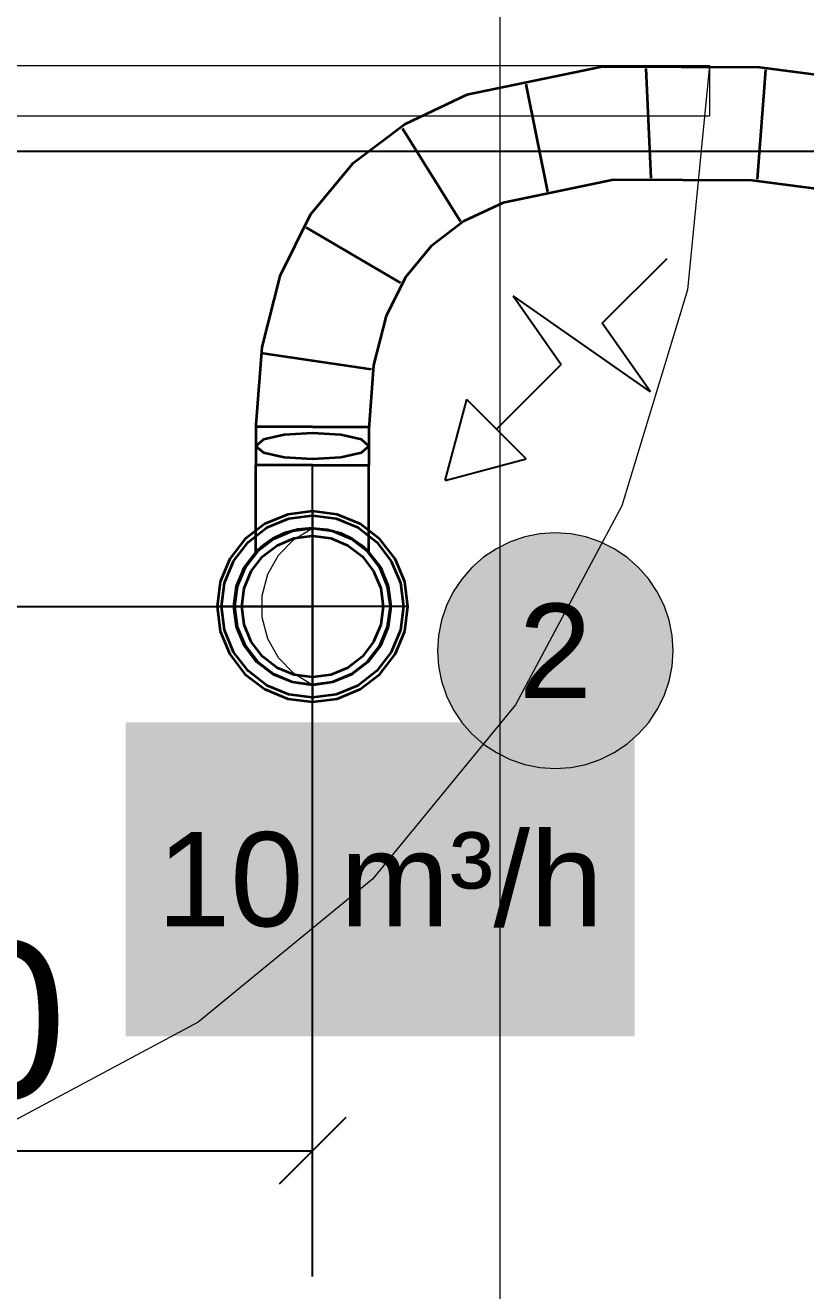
# Model space of a CAD drawing. Extents: x 0 to 1189, y 0 to 841.
# Drawn here: x 176.67 to 189.09, y 572.59 to 592.74 of the extents above; entities that cross this region are included whole.
import ezdxf
from ezdxf.lldxf.tags import DXFTag

# ---------------------------------------------------------------- set-up
doc = ezdxf.new("R2010")
doc.units = 0
doc.linetypes.add('_Hiddenline_', pattern=[3, 2, -1])
doc.layers.get('0').update_dxf_attribs({"lineweight": 35})
doc.layers.add('273.0 Innentüren', color=7, linetype='Continuous', lineweight=25)
doc.layers.add('Bemassung', color=7, linetype='Continuous', lineweight=25)
for name, color, linetype, lineweight, true_color in [('L_Abluft', 7, 'Continuous', 35, 0xffcc00), ('L_Abluft_eingelegt', 7, 'fein_strichliert', 35, 0xffcc00), ('L_Auslass', 7, 'Continuous', 35, 0xababab), ('L_Mass', 5, 'Continuous', 25, 0x0000ff)]:
    doc.layers.add(name, color=color, linetype=linetype, lineweight=lineweight, true_color=true_color)
doc.styles.get("Standard").update_dxf_attribs({"font": 'arial.ttf'})
tags = doc.linetypes.add('fein_strichliert', pattern=[4, 1, -2, 1]).pattern_tags.tags
tags[8:9] = [DXFTag(74, 4), DXFTag(75, 0), DXFTag(340, '0'), DXFTag(46, 0.0), DXFTag(50, 0.0), DXFTag(44, 0.0), DXFTag(45, 0.0)]
tags[6:7] = [DXFTag(74, 4), DXFTag(75, 0), DXFTag(340, '0'), DXFTag(46, 0.0), DXFTag(50, 0.0), DXFTag(44, 0.0), DXFTag(45, 0.0)]
tags[4:5] = [DXFTag(74, 4), DXFTag(75, 0), DXFTag(340, '0'), DXFTag(46, 0.0), DXFTag(50, 0.0), DXFTag(44, 0.0), DXFTag(45, 0.0)]
tags = doc.linetypes.add('STRICHPUNKT2', pattern=[12.7, 6.35, -3.175, 0, -3.175]).pattern_tags.tags
tags[10:11] = [DXFTag(74, 4), DXFTag(75, 0), DXFTag(340, '0'), DXFTag(46, 0.0), DXFTag(50, 0.0), DXFTag(44, 0.0), DXFTag(45, 0.0)]
tags[8:9] = [DXFTag(74, 4), DXFTag(75, 0), DXFTag(340, '0'), DXFTag(46, 0.0), DXFTag(50, 0.0), DXFTag(44, 0.0), DXFTag(45, 0.0)]
tags[6:7] = [DXFTag(74, 4), DXFTag(75, 0), DXFTag(340, '0'), DXFTag(46, 0.0), DXFTag(50, 0.0), DXFTag(44, 0.0), DXFTag(45, 0.0)]
tags[4:5] = [DXFTag(74, 4), DXFTag(75, 0), DXFTag(340, '0'), DXFTag(46, 0.0), DXFTag(50, 0.0), DXFTag(44, 0.0), DXFTag(45, 0.0)]

# ---------------------------------------------------------------- blocks, each defined once
blk = doc.blocks.new('Referenz-A0SO6TOG06', base_point=(4.401, 96.704))
at = {"layer": '273.0 Innentüren', "color": 0, "lineweight": 13}
for p, q in [((169.341, 592.101), (187.561, 592.101)), ((187.561, 592.101), (187.209, 588.527)), ((187.561, 592.101), (187.561, 591.301)), ((169.241, 591.301), (187.561, 591.301)), ((187.209, 588.527), (186.166, 585.09)), ((186.166, 585.09), (184.473, 581.923)), ((184.473, 581.923), (182.195, 579.147)), ((182.195, 579.147), (179.418, 576.869)), ((179.418, 576.869), (176.251, 575.176))]:
    blk.add_line(p, q, dxfattribs=at)
at = {"layer": 'Bemassung', "color": 0, "lineweight": 13}
blk.add_line((184.23, 534.141), (184.23, 598.741), dxfattribs=at)
blk = doc.blocks.new('Zuluft-Tellerventil Zehnder via STH 1-125-A0SO6TPY06', base_point=(179.72, 581.966))
at = {"color": 0, "lineweight": -2}
for p, q in [((181.24, 585.006), (180.846, 584.954)), ((181.633, 584.954), (181.24, 585.006)), ((180.48, 584.803), (180.165, 584.561)), ((180.846, 584.954), (180.48, 584.803)), ((182, 584.803), (181.633, 584.954)), ((182.314, 584.561), (182, 584.803)), ((180.165, 584.561), (179.923, 584.246)), ((180.356, 584.37), (180.615, 584.569)), ((180.62, 584.56), (180.363, 584.363)), ((180.615, 584.569), (180.916, 584.694)), ((180.919, 584.684), (180.62, 584.56)), ((180.677, 584.46), (180.948, 584.573)), ((180.916, 584.694), (181.24, 584.736)), ((181.24, 584.726), (180.919, 584.684)), ((180.948, 584.573), (181.24, 584.611)), ((181.24, 584.736), (181.563, 584.694)), ((181.561, 584.684), (181.24, 584.726)), ((181.24, 584.611), (181.531, 584.573)), ((181.531, 584.573), (181.802, 584.46)), ((181.86, 584.56), (181.561, 584.684)), ((181.563, 584.694), (181.865, 584.569)), ((182.116, 584.363), (181.86, 584.56)), ((181.865, 584.569), (182.124, 584.37)), ((182.556, 584.246), (182.314, 584.561)), ((180.157, 584.111), (180.356, 584.37)), ((180.363, 584.363), (180.166, 584.106)), ((180.444, 584.282), (180.677, 584.46)), ((181.802, 584.46), (182.035, 584.282)), ((182.314, 584.106), (182.116, 584.363)), ((182.124, 584.37), (182.322, 584.111)), ((179.923, 584.246), (179.771, 583.88)), ((180.265, 584.049), (180.444, 584.282)), ((182.035, 584.282), (182.214, 584.049)), ((182.708, 583.88), (182.556, 584.246)), ((180.032, 583.81), (180.157, 584.111)), ((180.166, 584.106), (180.042, 583.807)), ((180.153, 583.777), (180.265, 584.049)), ((182.214, 584.049), (182.326, 583.777)), ((182.437, 583.807), (182.314, 584.106)), ((182.322, 584.111), (182.447, 583.81)), ((179.771, 583.88), (179.72, 583.486)), ((179.99, 583.486), (180.032, 583.81)), ((180.042, 583.807), (180, 583.486)), ((180.115, 583.486), (180.153, 583.777)), ((182.326, 583.777), (182.365, 583.486)), ((182.48, 583.486), (182.437, 583.807)), ((182.447, 583.81), (182.49, 583.486)), ((182.76, 583.486), (182.708, 583.88)), ((179.72, 583.486), (179.771, 583.093)), ((180.032, 583.163), (179.99, 583.486)), ((180, 583.486), (180.042, 583.165)), ((180.153, 583.195), (180.115, 583.486)), ((182.365, 583.486), (182.326, 583.195)), ((182.437, 583.165), (182.48, 583.486)), ((182.49, 583.486), (182.447, 583.163)), ((182.708, 583.093), (182.76, 583.486)), ((180.157, 582.861), (180.032, 583.163)), ((180.042, 583.165), (180.166, 582.866)), ((180.265, 582.924), (180.153, 583.195)), ((182.326, 583.195), (182.214, 582.924)), ((182.314, 582.866), (182.437, 583.165)), ((182.447, 583.163), (182.322, 582.861)), ((179.771, 583.093), (179.923, 582.726)), ((182.556, 582.726), (182.708, 583.093)), ((180.356, 582.602), (180.157, 582.861)), ((180.166, 582.866), (180.363, 582.609)), ((180.444, 582.691), (180.265, 582.924)), ((182.214, 582.924), (182.035, 582.691)), ((182.116, 582.609), (182.314, 582.866)), ((182.322, 582.861), (182.124, 582.602)), ((179.923, 582.726), (180.165, 582.411)), ((180.615, 582.404), (180.356, 582.602)), ((180.363, 582.609), (180.62, 582.412)), ((180.677, 582.512), (180.444, 582.691)), ((182.035, 582.691), (181.802, 582.512)), ((181.86, 582.412), (182.116, 582.609)), ((182.124, 582.602), (181.865, 582.404)), ((182.314, 582.411), (182.556, 582.726)), ((180.165, 582.411), (180.48, 582.17)), ((180.916, 582.279), (180.615, 582.404)), ((180.62, 582.412), (180.919, 582.288)), ((180.948, 582.4), (180.677, 582.512)), ((181.24, 582.361), (180.948, 582.4)), ((181.531, 582.4), (181.24, 582.361)), ((181.802, 582.512), (181.531, 582.4)), ((181.561, 582.288), (181.86, 582.412)), ((181.865, 582.404), (181.563, 582.279)), ((182, 582.17), (182.314, 582.411)), ((180.48, 582.17), (180.846, 582.018)), ((181.24, 582.236), (180.916, 582.279)), ((180.919, 582.288), (181.24, 582.246)), ((181.24, 582.246), (181.561, 582.288)), ((181.563, 582.279), (181.24, 582.236)), ((181.633, 582.018), (182, 582.17)), ((180.846, 582.018), (181.24, 581.966)), ((181.24, 581.966), (181.633, 582.018))]:
    blk.add_line(p, q, dxfattribs=at)
at = {"color": 0, "linetype": 'STRICHPUNKT2', "lineweight": 25, "ltscale": 0.25}
for p, q in [((181.24, 585.006), (181.24, 581.966)), ((182.76, 583.486), (179.72, 583.486)), ((181.24, 583.486), (181.24, 583.486))]:
    blk.add_line(p, q, dxfattribs=at)
blk = doc.blocks.new('Bauteilbeschriftung-A0SO6TQ006', base_point=(178.266, 576.644))
at = {"color": 7, "linetype": 'ByBlock', "lineweight": -2, "ltscale": 0.35, "true_color": 0xffffff}
for points in [[(178.266, 576.644), (186.368, 576.644), (178.266, 581.644)], [(186.368, 576.644), (178.266, 581.644), (186.368, 581.644)]]:
    blk.add_solid(points, dxfattribs=at)
at = {"color": 0, "linetype": 'ByBlock', "lineweight": -2, "ltscale": 0.35, "insert": (178.766, 579.894), "char_height": 1.5, "attachment_point": 1}
blk.add_mtext('{\\fArial;10 m³/h}', dxfattribs=at)
blk = doc.blocks.new('Positionsnummer-A0SO6TQ206', base_point=(183.231, 580.907))
at = {"color": 0, "linetype": 'ByBlock', "lineweight": 18, "ltscale": 0.18}
for p, q in [((184.62, 584.594), (184.388, 584.515)), ((184.861, 584.641), (184.62, 584.594)), ((185.106, 584.657), (184.861, 584.641)), ((185.351, 584.641), (185.106, 584.657)), ((185.591, 584.594), (185.351, 584.641)), ((185.823, 584.515), (185.591, 584.594)), ((184.168, 584.406), (183.964, 584.27)), ((184.388, 584.515), (184.168, 584.406)), ((186.043, 584.406), (185.823, 584.515)), ((186.247, 584.27), (186.043, 584.406)), ((183.964, 584.27), (183.78, 584.108)), ((186.432, 584.108), (186.247, 584.27)), ((183.78, 584.108), (183.618, 583.924)), ((186.593, 583.924), (186.432, 584.108)), ((183.618, 583.924), (183.482, 583.72)), ((186.73, 583.72), (186.593, 583.924)), ((183.482, 583.72), (183.374, 583.5)), ((186.838, 583.5), (186.73, 583.72)), ((183.374, 583.5), (183.295, 583.268)), ((186.917, 583.268), (186.838, 583.5)), ((183.295, 583.268), (183.247, 583.027)), ((186.965, 583.027), (186.917, 583.268)), ((183.247, 583.027), (183.231, 582.782)), ((186.981, 582.782), (186.965, 583.027)), ((183.231, 582.782), (183.247, 582.538)), ((186.965, 582.538), (186.981, 582.782)), ((183.247, 582.538), (183.295, 582.297)), ((186.917, 582.297), (186.965, 582.538)), ((183.295, 582.297), (183.374, 582.065)), ((186.838, 582.065), (186.917, 582.297)), ((183.374, 582.065), (183.482, 581.845)), ((186.73, 581.845), (186.838, 582.065)), ((183.482, 581.845), (183.618, 581.641)), ((186.593, 581.641), (186.73, 581.845)), ((183.618, 581.641), (183.78, 581.457)), ((186.432, 581.457), (186.593, 581.641)), ((183.78, 581.457), (183.964, 581.295)), ((186.247, 581.295), (186.432, 581.457)), ((183.964, 581.295), (184.168, 581.159)), ((184.168, 581.159), (184.388, 581.05)), ((185.823, 581.05), (186.043, 581.159)), ((186.043, 581.159), (186.247, 581.295)), ((184.388, 581.05), (184.62, 580.971)), ((184.62, 580.971), (184.861, 580.924)), ((185.351, 580.924), (185.591, 580.971)), ((185.591, 580.971), (185.823, 581.05)), ((184.861, 580.924), (185.106, 580.907)), ((185.106, 580.907), (185.351, 580.924))]:
    blk.add_line(p, q, dxfattribs=at)
at = {"color": 7, "linetype": 'ByBlock', "lineweight": -2, "ltscale": 0.35, "true_color": 0xffffff}
for points in [[(185.806, 584.519), (184.399, 584.519), (185.722, 584.553)], [(184.399, 584.519), (185.722, 584.553), (184.497, 584.553)], [(185.722, 584.553), (184.497, 584.553), (185.621, 584.583)], [(184.497, 584.553), (185.621, 584.583), (184.582, 584.583)], [(185.621, 584.583), (184.582, 584.583), (185.536, 584.607)], [(184.582, 584.583), (185.536, 584.607), (184.686, 584.607)], [(185.536, 584.607), (184.686, 584.607), (185.428, 584.627)], [(184.686, 584.607), (185.428, 584.627), (184.77, 584.627)], [(185.428, 584.627), (184.77, 584.627), (185.347, 584.642)], [(184.77, 584.627), (185.347, 584.642), (184.884, 584.642)], [(185.347, 584.642), (184.884, 584.642), (185.218, 584.652)], [(184.884, 584.642), (185.218, 584.652), (184.961, 584.652)], [(185.218, 584.652), (184.961, 584.652), (185.154, 584.657)], [(186.148, 584.338), (184.059, 584.338), (186.071, 584.39)], [(184.059, 584.338), (186.071, 584.39), (184.145, 584.39)], [(186.071, 584.39), (184.145, 584.39), (185.982, 584.438)], [(184.145, 584.39), (185.982, 584.438), (184.225, 584.438)], [(185.982, 584.438), (184.225, 584.438), (185.901, 584.481)], [(184.225, 584.438), (185.901, 584.481), (184.317, 584.481)], [(185.901, 584.481), (184.317, 584.481), (185.806, 584.519)], [(184.317, 584.481), (185.806, 584.519), (184.399, 584.519)], [(186.445, 584.091), (183.763, 584.091), (186.379, 584.159)], [(183.763, 584.091), (186.379, 584.159), (183.836, 584.159)], [(186.379, 584.159), (183.836, 584.159), (186.303, 584.222)], [(183.836, 584.159), (186.303, 584.222), (183.905, 584.222)], [(186.303, 584.222), (183.905, 584.222), (186.231, 584.282)], [(183.905, 584.222), (186.231, 584.282), (183.985, 584.282)], [(186.231, 584.282), (183.985, 584.282), (186.148, 584.338)], [(183.985, 584.282), (186.148, 584.338), (184.059, 584.338)], [(186.573, 583.946), (183.636, 583.946), (186.514, 584.02)], [(183.636, 583.946), (186.514, 584.02), (183.701, 584.02)], [(186.514, 584.02), (183.701, 584.02), (186.445, 584.091)], [(183.701, 584.02), (186.445, 584.091), (183.763, 584.091)], [(186.738, 583.706), (183.477, 583.706), (186.685, 583.789)], [(183.477, 583.706), (186.685, 583.789), (183.524, 583.789)], [(186.685, 583.789), (183.524, 583.789), (186.634, 583.869)], [(183.524, 583.789), (186.634, 583.869), (183.581, 583.869)], [(186.634, 583.869), (183.581, 583.869), (186.573, 583.946)], [(183.581, 583.869), (186.573, 583.946), (183.636, 583.946)], [(186.824, 583.533), (183.39, 583.533), (186.78, 583.621)], [(183.39, 583.533), (186.78, 583.621), (183.429, 583.621)], [(186.78, 583.621), (183.429, 583.621), (186.738, 583.706)], [(183.429, 583.621), (186.738, 583.706), (183.477, 583.706)], [(186.916, 583.26), (183.293, 583.26), (186.892, 583.353)], [(183.293, 583.26), (186.892, 583.353), (183.322, 583.353)], [(186.892, 583.353), (183.322, 583.353), (186.858, 583.444)], [(183.322, 583.353), (186.858, 583.444), (183.351, 583.444)], [(186.858, 583.444), (183.351, 583.444), (186.824, 583.533)], [(183.351, 583.444), (186.824, 583.533), (183.39, 583.533)], [(186.956, 583.071), (183.253, 583.071), (186.941, 583.166)], [(183.253, 583.071), (186.941, 583.166), (183.273, 583.166)], [(186.941, 583.166), (183.273, 583.166), (186.916, 583.26)], [(183.273, 583.166), (186.916, 583.26), (183.293, 583.26)], [(186.976, 582.879), (183.233, 582.879), (186.971, 582.975)], [(183.233, 582.879), (186.971, 582.975), (183.243, 582.975)], [(186.971, 582.975), (183.243, 582.975), (186.956, 583.071)], [(183.243, 582.975), (186.956, 583.071), (183.253, 583.071)], [(186.981, 582.782), (183.233, 582.782), (186.976, 582.879)], [(183.233, 582.782), (186.976, 582.879), (183.233, 582.879)], [(186.976, 582.686), (183.233, 582.686), (186.981, 582.782)], [(183.233, 582.686), (186.981, 582.782), (183.233, 582.782)], [(183.243, 582.59), (186.976, 582.686), (183.233, 582.686)], [(186.971, 582.59), (183.243, 582.59), (186.976, 582.686)], [(183.253, 582.494), (186.971, 582.59), (183.243, 582.59)], [(186.956, 582.494), (183.253, 582.494), (186.971, 582.59)], [(183.273, 582.399), (186.956, 582.494), (183.253, 582.494)], [(186.941, 582.399), (183.273, 582.399), (186.956, 582.494)], [(183.293, 582.305), (186.941, 582.399), (183.273, 582.399)], [(186.916, 582.305), (183.293, 582.305), (186.941, 582.399)], [(183.322, 582.212), (186.916, 582.305), (183.293, 582.305)], [(186.892, 582.212), (183.322, 582.212), (186.916, 582.305)], [(183.351, 582.121), (186.892, 582.212), (183.322, 582.212)], [(186.858, 582.121), (183.351, 582.121), (186.892, 582.212)], [(183.39, 582.032), (186.858, 582.121), (183.351, 582.121)], [(186.824, 582.032), (183.39, 582.032), (186.858, 582.121)], [(183.429, 581.944), (186.824, 582.032), (183.39, 582.032)], [(186.78, 581.944), (183.429, 581.944), (186.824, 582.032)], [(183.477, 581.859), (186.78, 581.944), (183.429, 581.944)], [(186.738, 581.859), (183.477, 581.859), (186.78, 581.944)], [(183.524, 581.776), (186.738, 581.859), (183.477, 581.859)], [(186.685, 581.776), (183.524, 581.776), (186.738, 581.859)], [(183.581, 581.696), (186.685, 581.776), (183.524, 581.776)], [(186.634, 581.696), (183.581, 581.696), (186.685, 581.776)], [(183.636, 581.619), (186.634, 581.696), (183.581, 581.696)], [(186.573, 581.619), (183.636, 581.619), (186.634, 581.696)], [(183.701, 581.545), (186.573, 581.619), (183.636, 581.619)], [(186.514, 581.545), (183.701, 581.545), (186.573, 581.619)], [(183.763, 581.474), (186.514, 581.545), (183.701, 581.545)], [(186.445, 581.474), (183.763, 581.474), (186.514, 581.545)], [(183.836, 581.406), (186.445, 581.474), (183.763, 581.474)], [(186.379, 581.406), (183.836, 581.406), (186.445, 581.474)], [(183.905, 581.343), (186.379, 581.406), (183.836, 581.406)], [(186.303, 581.343), (183.905, 581.343), (186.379, 581.406)], [(183.985, 581.283), (186.303, 581.343), (183.905, 581.343)], [(186.231, 581.283), (183.985, 581.283), (186.303, 581.343)], [(184.059, 581.227), (186.231, 581.283), (183.985, 581.283)], [(186.148, 581.227), (184.059, 581.227), (186.231, 581.283)], [(184.145, 581.175), (186.148, 581.227), (184.059, 581.227)], [(186.071, 581.175), (184.145, 581.175), (186.148, 581.227)], [(184.225, 581.127), (186.071, 581.175), (184.145, 581.175)], [(185.982, 581.127), (184.225, 581.127), (186.071, 581.175)], [(184.317, 581.084), (185.982, 581.127), (184.225, 581.127)], [(185.901, 581.084), (184.317, 581.084), (185.982, 581.127)], [(184.399, 581.046), (185.901, 581.084), (184.317, 581.084)], [(185.806, 581.046), (184.399, 581.046), (185.901, 581.084)], [(184.497, 581.012), (185.806, 581.046), (184.399, 581.046)], [(185.722, 581.012), (184.497, 581.012), (185.806, 581.046)], [(184.582, 580.982), (185.722, 581.012), (184.497, 581.012)], [(185.621, 580.982), (184.582, 580.982), (185.722, 581.012)], [(184.686, 580.958), (185.621, 580.982), (184.582, 580.982)], [(185.536, 580.958), (184.686, 580.958), (185.621, 580.982)], [(184.77, 580.938), (185.536, 580.958), (184.686, 580.958)], [(185.428, 580.938), (184.77, 580.938), (185.536, 580.958)], [(184.884, 580.923), (185.428, 580.938), (184.77, 580.938)], [(185.347, 580.923), (184.884, 580.923), (185.428, 580.938)], [(184.961, 580.913), (185.347, 580.923), (184.884, 580.923)], [(185.218, 580.913), (184.961, 580.913), (185.347, 580.923)], [(185.154, 580.908), (185.218, 580.913), (184.961, 580.913)]]:
    blk.add_solid(points, dxfattribs=at)
at = {"color": 0, "linetype": 'ByBlock', "lineweight": 18, "ltscale": 0.18, "insert": (183.941, 583.532), "char_height": 1.5, "attachment_point": 1}
blk.add_mtext('{\\fArial; 2 }', dxfattribs=at)
blk = doc.blocks.new('Pfeil Einlass-A0SO6TQE06', base_point=(183.353, 585.494))
at = {"color": 0, "linetype": 'ByBlock', "lineweight": 25, "ltscale": 0.25}
for p, q in [((185.855, 587.996), (186.885, 589.026)), ((186.62, 586.903), (184.435, 588.433)), ((184.435, 588.433), (185.2, 587.341)), ((186.62, 586.903), (185.855, 587.996)), ((184.17, 586.31), (185.2, 587.341)), ((183.353, 585.494), (183.698, 586.782)), ((184.641, 585.839), (183.698, 586.782)), ((183.353, 585.494), (184.641, 585.839))]:
    blk.add_line(p, q, dxfattribs=at)
blk = doc.blocks.new('TVA 125 _ Tube 90_ ohne EB_ weiss_ seitlich_ mit Bügel-A0SO6TQS06', base_point=(179.79, 582.036))
at = {"color": 0, "linetype": 'ByBlock', "lineweight": -2, "ltscale": 0.35}
for p, q in [((180.37, 585.736), (180.34, 585.736)), ((180.34, 584.354), (180.34, 585.736)), ((180.46, 585.736), (180.37, 585.736)), ((180.603, 585.736), (180.46, 585.736)), ((180.79, 585.736), (180.603, 585.736)), ((181.007, 585.736), (180.79, 585.736)), ((181.24, 585.736), (181.007, 585.736)), ((181.24, 585.736), (181.473, 585.736)), ((181.473, 585.736), (181.69, 585.736)), ((181.69, 585.736), (181.876, 585.736)), ((181.876, 585.736), (182.019, 585.736)), ((182.019, 585.736), (182.109, 585.736)), ((182.109, 585.736), (182.14, 585.736)), ((182.14, 584.354), (182.14, 585.736)), ((180.515, 584.742), (180.864, 584.887)), ((180.864, 584.887), (181.24, 584.936)), ((181.24, 584.936), (181.615, 584.887)), ((181.615, 584.887), (181.965, 584.742)), ((180.214, 584.512), (180.515, 584.742)), ((180.356, 584.37), (180.615, 584.569)), ((180.603, 584.562), (180.46, 584.463)), ((180.79, 584.652), (180.603, 584.562)), ((180.615, 584.569), (180.916, 584.694)), ((181.007, 584.714), (180.79, 584.652)), ((180.916, 584.694), (181.24, 584.736)), ((181.24, 584.736), (181.007, 584.714)), ((181.24, 584.736), (181.563, 584.694)), ((181.24, 584.736), (181.473, 584.714)), ((181.473, 584.714), (181.69, 584.652)), ((181.563, 584.694), (181.865, 584.569)), ((181.69, 584.652), (181.876, 584.562)), ((181.865, 584.569), (182.124, 584.37)), ((181.876, 584.562), (182.019, 584.463)), ((181.965, 584.742), (182.265, 584.512)), ((179.984, 584.211), (180.214, 584.512)), ((180.157, 584.111), (180.356, 584.37)), ((180.37, 584.384), (180.34, 584.354)), ((180.46, 584.463), (180.37, 584.384)), ((182.019, 584.463), (182.109, 584.384)), ((182.109, 584.384), (182.14, 584.354)), ((182.124, 584.37), (182.322, 584.111)), ((182.265, 584.512), (182.495, 584.211)), ((179.839, 583.861), (179.984, 584.211)), ((182.495, 584.211), (182.64, 583.861)), ((180.032, 583.81), (180.157, 584.111)), ((182.322, 584.111), (182.447, 583.81)), ((179.79, 583.486), (179.839, 583.861)), ((179.99, 583.486), (180.032, 583.81)), ((182.447, 583.81), (182.49, 583.486)), ((182.64, 583.861), (182.69, 583.486)), ((179.839, 583.111), (179.79, 583.486)), ((180.032, 583.163), (179.99, 583.486)), ((182.49, 583.486), (182.447, 583.163)), ((182.69, 583.486), (182.64, 583.111)), ((180.157, 582.861), (180.032, 583.163)), ((182.447, 583.163), (182.322, 582.861)), ((179.984, 582.761), (179.839, 583.111)), ((182.64, 583.111), (182.495, 582.761)), ((180.214, 582.461), (179.984, 582.761)), ((180.356, 582.602), (180.157, 582.861)), ((182.322, 582.861), (182.124, 582.602)), ((182.495, 582.761), (182.265, 582.461)), ((180.615, 582.404), (180.356, 582.602)), ((182.124, 582.602), (181.865, 582.404)), ((180.515, 582.23), (180.214, 582.461)), ((180.916, 582.279), (180.615, 582.404)), ((181.865, 582.404), (181.563, 582.279)), ((182.265, 582.461), (181.965, 582.23)), ((180.864, 582.086), (180.515, 582.23)), ((181.24, 582.236), (180.916, 582.279)), ((181.563, 582.279), (181.24, 582.236)), ((181.965, 582.23), (181.615, 582.086)), ((181.24, 582.036), (180.864, 582.086)), ((181.615, 582.086), (181.24, 582.036))]:
    blk.add_line(p, q, dxfattribs=at)
at = {"color": 0, "linetype": 'STRICHPUNKT2', "lineweight": 25, "ltscale": 0.25}
for q in [(181.24, 585.736), (181.24, 583.486)]:
    blk.add_line((181.24, 583.486), q, dxfattribs=at)
at = {"color": 0, "linetype": '_Hiddenline_', "lineweight": 18}
for p, q in [((180.698, 584.303), (180.941, 584.555)), ((180.941, 584.555), (181.24, 584.736)), ((180.527, 583.999), (180.698, 584.303)), ((180.438, 583.661), (180.527, 583.999)), ((180.438, 583.311), (180.438, 583.661)), ((180.527, 582.973), (180.438, 583.311)), ((180.698, 582.669), (180.527, 582.973)), ((180.941, 582.418), (180.698, 582.669)), ((181.24, 582.236), (180.941, 582.418))]:
    blk.add_line(p, q, dxfattribs=at)
blk = doc.blocks.new('Maß-A0SO6TTA06', base_point=(168.71, 572.82))
at = {"color": 0, "linetype": 'ByBlock', "lineweight": -2, "ltscale": 0.25}
for p, q in [((181.24, 572.82), (181.24, 583.486)), ((169.24, 576.82), (169.24, 573.141)), ((169.771, 575.35), (168.71, 574.29)), ((181.77, 575.35), (180.709, 574.29)), ((169.24, 574.82), (181.24, 574.82))]:
    blk.add_line(p, q, dxfattribs=at)
at = {"color": 0, "linetype": 'ByBlock', "lineweight": -2, "ltscale": 0.25, "insert": (173.445, 578.153), "char_height": 2.5, "attachment_point": 1}
blk.add_mtext('{\\fArial;60}', dxfattribs=at)
blk = doc.blocks.new('Lüftungsrohr ComfoTube 90_ Rolle à 50 m-A0SO6TTY06', base_point=(180.34, 582.96))
at = {"color": 0, "linetype": 'ByBlock', "lineweight": -2, "ltscale": 0.35}
for p, q in [((185.851, 592.081), (183.698, 591.634)), ((188.362, 592.071), (185.851, 592.081)), ((186.634, 590.306), (186.553, 592.051)), ((188.325, 590.289), (188.46, 592.03)), ((191.169, 591.702), (188.362, 592.071)), ((183.698, 591.634), (182.714, 591.167)), ((184.99, 590.092), (184.645, 591.804)), ((182.714, 591.167), (181.88, 590.537)), ((183.596, 589.616), (182.671, 591.097)), ((181.88, 590.537), (181.206, 589.724)), ((186.032, 590.281), (184.275, 589.916)), ((188.24, 590.272), (186.032, 590.281)), ((190.827, 589.932), (188.24, 590.272)), ((184.275, 589.916), (183.652, 589.621)), ((181.206, 589.724), (180.719, 588.745)), ((183.652, 589.621), (183.132, 589.227)), ((182.643, 588.638), (181.139, 589.524)), ((183.132, 589.227), (182.724, 588.736)), ((180.719, 588.745), (180.432, 587.618)), ((182.724, 588.736), (182.416, 588.115)), ((182.416, 588.115), (182.214, 587.327)), ((180.432, 587.618), (180.34, 586.382)), ((182.181, 587.262), (180.453, 587.514)), ((182.214, 587.327), (182.139, 586.315)), ((180.34, 586.382), (180.34, 586.195)), ((180.46, 586.349), (180.34, 586.349)), ((180.34, 586.195), (180.34, 586.043)), ((180.79, 586.349), (180.46, 586.349)), ((180.79, 586.219), (180.46, 586.145)), ((181.24, 586.349), (180.79, 586.349)), ((181.24, 586.247), (180.79, 586.219)), ((181.24, 586.349), (181.69, 586.349)), ((181.69, 586.219), (181.24, 586.247)), ((181.69, 586.349), (182.019, 586.349)), ((182.019, 586.145), (181.69, 586.219)), ((182.019, 586.349), (182.14, 586.349)), ((182.139, 586.315), (182.139, 586.194)), ((182.139, 586.194), (182.139, 586.042)), ((180.46, 586.145), (180.34, 586.042)), ((180.34, 586.043), (180.34, 585.891)), ((180.34, 586.042), (180.46, 585.94)), ((182.14, 586.042), (182.019, 586.145)), ((182.019, 585.94), (182.14, 586.042)), ((182.139, 586.042), (182.139, 585.89)), ((180.34, 585.891), (180.34, 585.736)), ((180.46, 585.94), (180.79, 585.866)), ((180.79, 585.866), (181.24, 585.838)), ((181.24, 585.838), (181.69, 585.866)), ((181.69, 585.866), (182.019, 585.94)), ((182.139, 585.89), (182.139, 585.736)), ((180.46, 585.736), (180.34, 585.736)), ((180.79, 585.736), (180.46, 585.736)), ((181.24, 585.736), (180.79, 585.736)), ((181.24, 585.736), (181.69, 585.736)), ((181.69, 585.736), (182.019, 585.736)), ((182.019, 585.736), (182.14, 585.736))]:
    blk.add_line(p, q, dxfattribs=at)
blk = doc.blocks.new('Zuluft-Tellerventil Zehnder via STH 1-125-A0SO6TU006', base_point=(179.72, 581.966))
at = {"color": 0, "lineweight": -2}
for p, q in [((181.24, 585.006), (180.846, 584.954)), ((181.633, 584.954), (181.24, 585.006)), ((180.48, 584.803), (180.165, 584.561)), ((180.846, 584.954), (180.48, 584.803)), ((182, 584.803), (181.633, 584.954)), ((182.314, 584.561), (182, 584.803)), ((180.165, 584.561), (179.923, 584.246)), ((180.356, 584.37), (180.615, 584.569)), ((180.62, 584.56), (180.363, 584.363)), ((180.615, 584.569), (180.916, 584.694)), ((180.919, 584.684), (180.62, 584.56)), ((180.677, 584.46), (180.948, 584.573)), ((180.916, 584.694), (181.24, 584.736)), ((181.24, 584.726), (180.919, 584.684)), ((180.948, 584.573), (181.24, 584.611)), ((181.24, 584.736), (181.563, 584.694)), ((181.561, 584.684), (181.24, 584.726)), ((181.24, 584.611), (181.531, 584.573)), ((181.531, 584.573), (181.802, 584.46)), ((181.86, 584.56), (181.561, 584.684)), ((181.563, 584.694), (181.865, 584.569)), ((182.116, 584.363), (181.86, 584.56)), ((181.865, 584.569), (182.124, 584.37)), ((182.556, 584.246), (182.314, 584.561)), ((180.157, 584.111), (180.356, 584.37)), ((180.363, 584.363), (180.166, 584.106)), ((180.444, 584.282), (180.677, 584.46)), ((181.802, 584.46), (182.035, 584.282)), ((182.314, 584.106), (182.116, 584.363)), ((182.124, 584.37), (182.322, 584.111)), ((179.923, 584.246), (179.771, 583.88)), ((180.265, 584.049), (180.444, 584.282)), ((182.035, 584.282), (182.214, 584.049)), ((182.708, 583.88), (182.556, 584.246)), ((180.032, 583.81), (180.157, 584.111)), ((180.166, 584.106), (180.042, 583.807)), ((180.153, 583.777), (180.265, 584.049)), ((182.214, 584.049), (182.326, 583.777)), ((182.437, 583.807), (182.314, 584.106)), ((182.322, 584.111), (182.447, 583.81)), ((179.771, 583.88), (179.72, 583.486)), ((179.99, 583.486), (180.032, 583.81)), ((180.042, 583.807), (180, 583.486)), ((180.115, 583.486), (180.153, 583.777)), ((182.326, 583.777), (182.365, 583.486)), ((182.48, 583.486), (182.437, 583.807)), ((182.447, 583.81), (182.49, 583.486)), ((182.76, 583.486), (182.708, 583.88)), ((179.72, 583.486), (179.771, 583.093)), ((180.032, 583.163), (179.99, 583.486)), ((180, 583.486), (180.042, 583.165)), ((180.153, 583.195), (180.115, 583.486)), ((182.365, 583.486), (182.326, 583.195)), ((182.437, 583.165), (182.48, 583.486)), ((182.49, 583.486), (182.447, 583.163)), ((182.708, 583.093), (182.76, 583.486)), ((180.157, 582.861), (180.032, 583.163)), ((180.042, 583.165), (180.166, 582.866)), ((180.265, 582.924), (180.153, 583.195)), ((182.326, 583.195), (182.214, 582.924)), ((182.314, 582.866), (182.437, 583.165)), ((182.447, 583.163), (182.322, 582.861)), ((179.771, 583.093), (179.923, 582.726)), ((182.556, 582.726), (182.708, 583.093)), ((180.356, 582.602), (180.157, 582.861)), ((180.166, 582.866), (180.363, 582.609)), ((180.444, 582.691), (180.265, 582.924)), ((182.214, 582.924), (182.035, 582.691)), ((182.116, 582.609), (182.314, 582.866)), ((182.322, 582.861), (182.124, 582.602)), ((179.923, 582.726), (180.165, 582.411)), ((180.615, 582.404), (180.356, 582.602)), ((180.363, 582.609), (180.62, 582.412)), ((180.677, 582.512), (180.444, 582.691)), ((182.035, 582.691), (181.802, 582.512)), ((181.86, 582.412), (182.116, 582.609)), ((182.124, 582.602), (181.865, 582.404)), ((182.314, 582.411), (182.556, 582.726)), ((180.165, 582.411), (180.48, 582.17)), ((180.916, 582.279), (180.615, 582.404)), ((180.62, 582.412), (180.919, 582.288)), ((180.948, 582.4), (180.677, 582.512)), ((181.24, 582.361), (180.948, 582.4)), ((181.531, 582.4), (181.24, 582.361)), ((181.802, 582.512), (181.531, 582.4)), ((181.561, 582.288), (181.86, 582.412)), ((181.865, 582.404), (181.563, 582.279)), ((182, 582.17), (182.314, 582.411)), ((180.48, 582.17), (180.846, 582.018)), ((181.24, 582.236), (180.916, 582.279)), ((180.919, 582.288), (181.24, 582.246)), ((181.24, 582.246), (181.561, 582.288)), ((181.563, 582.279), (181.24, 582.236)), ((181.633, 582.018), (182, 582.17)), ((180.846, 582.018), (181.24, 581.966)), ((181.24, 581.966), (181.633, 582.018))]:
    blk.add_line(p, q, dxfattribs=at)
at = {"color": 0, "linetype": 'STRICHPUNKT2', "lineweight": 25, "ltscale": 0.25}
for p, q in [((181.24, 585.006), (181.24, 581.966)), ((182.76, 583.486), (179.72, 583.486)), ((181.24, 583.486), (181.24, 583.486))]:
    blk.add_line(p, q, dxfattribs=at)
blk = doc.blocks.new('Bauteilbeschriftung-A0SO6TU206', base_point=(178.266, 576.644))
at = {"color": 7, "linetype": 'ByBlock', "lineweight": -2, "ltscale": 0.35, "true_color": 0xffffff}
for points in [[(178.266, 576.644), (186.368, 576.644), (178.266, 581.644)], [(186.368, 576.644), (178.266, 581.644), (186.368, 581.644)]]:
    blk.add_solid(points, dxfattribs=at)
at = {"color": 0, "linetype": 'ByBlock', "lineweight": -2, "ltscale": 0.35, "insert": (178.766, 579.894), "char_height": 1.5, "attachment_point": 1}
blk.add_mtext('{\\fArial;10 m³/h}', dxfattribs=at)
blk = doc.blocks.new('Positionsnummer-A0SO6TU406', base_point=(183.231, 580.907))
at = {"color": 0, "linetype": 'ByBlock', "lineweight": 18, "ltscale": 0.18}
for p, q in [((184.62, 584.594), (184.388, 584.515)), ((184.861, 584.641), (184.62, 584.594)), ((185.106, 584.657), (184.861, 584.641)), ((185.351, 584.641), (185.106, 584.657)), ((185.591, 584.594), (185.351, 584.641)), ((185.823, 584.515), (185.591, 584.594)), ((184.168, 584.406), (183.964, 584.27)), ((184.388, 584.515), (184.168, 584.406)), ((186.043, 584.406), (185.823, 584.515)), ((186.247, 584.27), (186.043, 584.406)), ((183.964, 584.27), (183.78, 584.108)), ((186.432, 584.108), (186.247, 584.27)), ((183.78, 584.108), (183.618, 583.924)), ((186.593, 583.924), (186.432, 584.108)), ((183.618, 583.924), (183.482, 583.72)), ((186.73, 583.72), (186.593, 583.924)), ((183.482, 583.72), (183.374, 583.5)), ((186.838, 583.5), (186.73, 583.72)), ((183.374, 583.5), (183.295, 583.268)), ((186.917, 583.268), (186.838, 583.5)), ((183.295, 583.268), (183.247, 583.027)), ((186.965, 583.027), (186.917, 583.268)), ((183.247, 583.027), (183.231, 582.782)), ((186.981, 582.782), (186.965, 583.027)), ((183.231, 582.782), (183.247, 582.538)), ((186.965, 582.538), (186.981, 582.782)), ((183.247, 582.538), (183.295, 582.297)), ((186.917, 582.297), (186.965, 582.538)), ((183.295, 582.297), (183.374, 582.065)), ((186.838, 582.065), (186.917, 582.297)), ((183.374, 582.065), (183.482, 581.845)), ((186.73, 581.845), (186.838, 582.065)), ((183.482, 581.845), (183.618, 581.641)), ((186.593, 581.641), (186.73, 581.845)), ((183.618, 581.641), (183.78, 581.457)), ((186.432, 581.457), (186.593, 581.641)), ((183.78, 581.457), (183.964, 581.295)), ((186.247, 581.295), (186.432, 581.457)), ((183.964, 581.295), (184.168, 581.159)), ((184.168, 581.159), (184.388, 581.05)), ((185.823, 581.05), (186.043, 581.159)), ((186.043, 581.159), (186.247, 581.295)), ((184.388, 581.05), (184.62, 580.971)), ((184.62, 580.971), (184.861, 580.924)), ((185.351, 580.924), (185.591, 580.971)), ((185.591, 580.971), (185.823, 581.05)), ((184.861, 580.924), (185.106, 580.907)), ((185.106, 580.907), (185.351, 580.924))]:
    blk.add_line(p, q, dxfattribs=at)
at = {"color": 7, "linetype": 'ByBlock', "lineweight": -2, "ltscale": 0.35, "true_color": 0xffffff}
for points in [[(185.806, 584.519), (184.399, 584.519), (185.722, 584.553)], [(184.399, 584.519), (185.722, 584.553), (184.497, 584.553)], [(185.722, 584.553), (184.497, 584.553), (185.621, 584.583)], [(184.497, 584.553), (185.621, 584.583), (184.582, 584.583)], [(185.621, 584.583), (184.582, 584.583), (185.536, 584.607)], [(184.582, 584.583), (185.536, 584.607), (184.686, 584.607)], [(185.536, 584.607), (184.686, 584.607), (185.428, 584.627)], [(184.686, 584.607), (185.428, 584.627), (184.77, 584.627)], [(185.428, 584.627), (184.77, 584.627), (185.347, 584.642)], [(184.77, 584.627), (185.347, 584.642), (184.884, 584.642)], [(185.347, 584.642), (184.884, 584.642), (185.218, 584.652)], [(184.884, 584.642), (185.218, 584.652), (184.961, 584.652)], [(185.218, 584.652), (184.961, 584.652), (185.154, 584.657)], [(186.148, 584.338), (184.059, 584.338), (186.071, 584.39)], [(184.059, 584.338), (186.071, 584.39), (184.145, 584.39)], [(186.071, 584.39), (184.145, 584.39), (185.982, 584.438)], [(184.145, 584.39), (185.982, 584.438), (184.225, 584.438)], [(185.982, 584.438), (184.225, 584.438), (185.901, 584.481)], [(184.225, 584.438), (185.901, 584.481), (184.317, 584.481)], [(185.901, 584.481), (184.317, 584.481), (185.806, 584.519)], [(184.317, 584.481), (185.806, 584.519), (184.399, 584.519)], [(186.445, 584.091), (183.763, 584.091), (186.379, 584.159)], [(183.763, 584.091), (186.379, 584.159), (183.836, 584.159)], [(186.379, 584.159), (183.836, 584.159), (186.303, 584.222)], [(183.836, 584.159), (186.303, 584.222), (183.905, 584.222)], [(186.303, 584.222), (183.905, 584.222), (186.231, 584.282)], [(183.905, 584.222), (186.231, 584.282), (183.985, 584.282)], [(186.231, 584.282), (183.985, 584.282), (186.148, 584.338)], [(183.985, 584.282), (186.148, 584.338), (184.059, 584.338)], [(186.573, 583.946), (183.636, 583.946), (186.514, 584.02)], [(183.636, 583.946), (186.514, 584.02), (183.701, 584.02)], [(186.514, 584.02), (183.701, 584.02), (186.445, 584.091)], [(183.701, 584.02), (186.445, 584.091), (183.763, 584.091)], [(186.738, 583.706), (183.477, 583.706), (186.685, 583.789)], [(183.477, 583.706), (186.685, 583.789), (183.524, 583.789)], [(186.685, 583.789), (183.524, 583.789), (186.634, 583.869)], [(183.524, 583.789), (186.634, 583.869), (183.581, 583.869)], [(186.634, 583.869), (183.581, 583.869), (186.573, 583.946)], [(183.581, 583.869), (186.573, 583.946), (183.636, 583.946)], [(186.824, 583.533), (183.39, 583.533), (186.78, 583.621)], [(183.39, 583.533), (186.78, 583.621), (183.429, 583.621)], [(186.78, 583.621), (183.429, 583.621), (186.738, 583.706)], [(183.429, 583.621), (186.738, 583.706), (183.477, 583.706)], [(186.916, 583.26), (183.293, 583.26), (186.892, 583.353)], [(183.293, 583.26), (186.892, 583.353), (183.322, 583.353)], [(186.892, 583.353), (183.322, 583.353), (186.858, 583.444)], [(183.322, 583.353), (186.858, 583.444), (183.351, 583.444)], [(186.858, 583.444), (183.351, 583.444), (186.824, 583.533)], [(183.351, 583.444), (186.824, 583.533), (183.39, 583.533)], [(186.956, 583.071), (183.253, 583.071), (186.941, 583.166)], [(183.253, 583.071), (186.941, 583.166), (183.273, 583.166)], [(186.941, 583.166), (183.273, 583.166), (186.916, 583.26)], [(183.273, 583.166), (186.916, 583.26), (183.293, 583.26)], [(186.976, 582.879), (183.233, 582.879), (186.971, 582.975)], [(183.233, 582.879), (186.971, 582.975), (183.243, 582.975)], [(186.971, 582.975), (183.243, 582.975), (186.956, 583.071)], [(183.243, 582.975), (186.956, 583.071), (183.253, 583.071)], [(186.981, 582.782), (183.233, 582.782), (186.976, 582.879)], [(183.233, 582.782), (186.976, 582.879), (183.233, 582.879)], [(186.976, 582.686), (183.233, 582.686), (186.981, 582.782)], [(183.233, 582.686), (186.981, 582.782), (183.233, 582.782)], [(183.243, 582.59), (186.976, 582.686), (183.233, 582.686)], [(186.971, 582.59), (183.243, 582.59), (186.976, 582.686)], [(183.253, 582.494), (186.971, 582.59), (183.243, 582.59)], [(186.956, 582.494), (183.253, 582.494), (186.971, 582.59)], [(183.273, 582.399), (186.956, 582.494), (183.253, 582.494)], [(186.941, 582.399), (183.273, 582.399), (186.956, 582.494)], [(183.293, 582.305), (186.941, 582.399), (183.273, 582.399)], [(186.916, 582.305), (183.293, 582.305), (186.941, 582.399)], [(183.322, 582.212), (186.916, 582.305), (183.293, 582.305)], [(186.892, 582.212), (183.322, 582.212), (186.916, 582.305)], [(183.351, 582.121), (186.892, 582.212), (183.322, 582.212)], [(186.858, 582.121), (183.351, 582.121), (186.892, 582.212)], [(183.39, 582.032), (186.858, 582.121), (183.351, 582.121)], [(186.824, 582.032), (183.39, 582.032), (186.858, 582.121)], [(183.429, 581.944), (186.824, 582.032), (183.39, 582.032)], [(186.78, 581.944), (183.429, 581.944), (186.824, 582.032)], [(183.477, 581.859), (186.78, 581.944), (183.429, 581.944)], [(186.738, 581.859), (183.477, 581.859), (186.78, 581.944)], [(183.524, 581.776), (186.738, 581.859), (183.477, 581.859)], [(186.685, 581.776), (183.524, 581.776), (186.738, 581.859)], [(183.581, 581.696), (186.685, 581.776), (183.524, 581.776)], [(186.634, 581.696), (183.581, 581.696), (186.685, 581.776)], [(183.636, 581.619), (186.634, 581.696), (183.581, 581.696)], [(186.573, 581.619), (183.636, 581.619), (186.634, 581.696)], [(183.701, 581.545), (186.573, 581.619), (183.636, 581.619)], [(186.514, 581.545), (183.701, 581.545), (186.573, 581.619)], [(183.763, 581.474), (186.514, 581.545), (183.701, 581.545)], [(186.445, 581.474), (183.763, 581.474), (186.514, 581.545)], [(183.836, 581.406), (186.445, 581.474), (183.763, 581.474)], [(186.379, 581.406), (183.836, 581.406), (186.445, 581.474)], [(183.905, 581.343), (186.379, 581.406), (183.836, 581.406)], [(186.303, 581.343), (183.905, 581.343), (186.379, 581.406)], [(183.985, 581.283), (186.303, 581.343), (183.905, 581.343)], [(186.231, 581.283), (183.985, 581.283), (186.303, 581.343)], [(184.059, 581.227), (186.231, 581.283), (183.985, 581.283)], [(186.148, 581.227), (184.059, 581.227), (186.231, 581.283)], [(184.145, 581.175), (186.148, 581.227), (184.059, 581.227)], [(186.071, 581.175), (184.145, 581.175), (186.148, 581.227)], [(184.225, 581.127), (186.071, 581.175), (184.145, 581.175)], [(185.982, 581.127), (184.225, 581.127), (186.071, 581.175)], [(184.317, 581.084), (185.982, 581.127), (184.225, 581.127)], [(185.901, 581.084), (184.317, 581.084), (185.982, 581.127)], [(184.399, 581.046), (185.901, 581.084), (184.317, 581.084)], [(185.806, 581.046), (184.399, 581.046), (185.901, 581.084)], [(184.497, 581.012), (185.806, 581.046), (184.399, 581.046)], [(185.722, 581.012), (184.497, 581.012), (185.806, 581.046)], [(184.582, 580.982), (185.722, 581.012), (184.497, 581.012)], [(185.621, 580.982), (184.582, 580.982), (185.722, 581.012)], [(184.686, 580.958), (185.621, 580.982), (184.582, 580.982)], [(185.536, 580.958), (184.686, 580.958), (185.621, 580.982)], [(184.77, 580.938), (185.536, 580.958), (184.686, 580.958)], [(185.428, 580.938), (184.77, 580.938), (185.536, 580.958)], [(184.884, 580.923), (185.428, 580.938), (184.77, 580.938)], [(185.347, 580.923), (184.884, 580.923), (185.428, 580.938)], [(184.961, 580.913), (185.347, 580.923), (184.884, 580.923)], [(185.218, 580.913), (184.961, 580.913), (185.347, 580.923)], [(185.154, 580.908), (185.218, 580.913), (184.961, 580.913)]]:
    blk.add_solid(points, dxfattribs=at)
at = {"color": 0, "linetype": 'ByBlock', "lineweight": 18, "ltscale": 0.18, "insert": (183.941, 583.532), "char_height": 1.5, "attachment_point": 1}
blk.add_mtext('{\\fArial; 2 }', dxfattribs=at)
blk = doc.blocks.new('TVA 125 _ Tube 90_ ohne EB_ weiss_ seitlich_ mit Bügel-A0SO6TU606', base_point=(179.79, 582.036))
at = {"color": 0, "linetype": 'ByBlock', "lineweight": -2, "ltscale": 0.35}
for p, q in [((180.37, 585.736), (180.34, 585.736)), ((180.34, 584.354), (180.34, 585.736)), ((180.46, 585.736), (180.37, 585.736)), ((180.603, 585.736), (180.46, 585.736)), ((180.79, 585.736), (180.603, 585.736)), ((181.007, 585.736), (180.79, 585.736)), ((181.24, 585.736), (181.007, 585.736)), ((181.24, 585.736), (181.473, 585.736)), ((181.473, 585.736), (181.69, 585.736)), ((181.69, 585.736), (181.876, 585.736)), ((181.876, 585.736), (182.019, 585.736)), ((182.019, 585.736), (182.109, 585.736)), ((182.109, 585.736), (182.14, 585.736)), ((182.14, 584.354), (182.14, 585.736)), ((180.515, 584.742), (180.864, 584.887)), ((180.864, 584.887), (181.24, 584.936)), ((181.24, 584.936), (181.615, 584.887)), ((181.615, 584.887), (181.965, 584.742)), ((180.214, 584.512), (180.515, 584.742)), ((180.356, 584.37), (180.615, 584.569)), ((180.603, 584.562), (180.46, 584.463)), ((180.79, 584.652), (180.603, 584.562)), ((180.615, 584.569), (180.916, 584.694)), ((181.007, 584.714), (180.79, 584.652)), ((180.916, 584.694), (181.24, 584.736)), ((181.24, 584.736), (181.007, 584.714)), ((181.24, 584.736), (181.563, 584.694)), ((181.24, 584.736), (181.473, 584.714)), ((181.473, 584.714), (181.69, 584.652)), ((181.563, 584.694), (181.865, 584.569)), ((181.69, 584.652), (181.876, 584.562)), ((181.865, 584.569), (182.124, 584.37)), ((181.876, 584.562), (182.019, 584.463)), ((181.965, 584.742), (182.265, 584.512)), ((179.984, 584.211), (180.214, 584.512)), ((180.157, 584.111), (180.356, 584.37)), ((180.37, 584.384), (180.34, 584.354)), ((180.46, 584.463), (180.37, 584.384)), ((182.019, 584.463), (182.109, 584.384)), ((182.109, 584.384), (182.14, 584.354)), ((182.124, 584.37), (182.322, 584.111)), ((182.265, 584.512), (182.495, 584.211)), ((179.839, 583.861), (179.984, 584.211)), ((182.495, 584.211), (182.64, 583.861)), ((180.032, 583.81), (180.157, 584.111)), ((182.322, 584.111), (182.447, 583.81)), ((179.79, 583.486), (179.839, 583.861)), ((179.99, 583.486), (180.032, 583.81)), ((182.447, 583.81), (182.49, 583.486)), ((182.64, 583.861), (182.69, 583.486)), ((179.839, 583.111), (179.79, 583.486)), ((180.032, 583.163), (179.99, 583.486)), ((182.49, 583.486), (182.447, 583.163)), ((182.69, 583.486), (182.64, 583.111)), ((180.157, 582.861), (180.032, 583.163)), ((182.447, 583.163), (182.322, 582.861)), ((179.984, 582.761), (179.839, 583.111)), ((182.64, 583.111), (182.495, 582.761)), ((180.214, 582.461), (179.984, 582.761)), ((180.356, 582.602), (180.157, 582.861)), ((182.322, 582.861), (182.124, 582.602)), ((182.495, 582.761), (182.265, 582.461)), ((180.615, 582.404), (180.356, 582.602)), ((182.124, 582.602), (181.865, 582.404)), ((180.515, 582.23), (180.214, 582.461)), ((180.916, 582.279), (180.615, 582.404)), ((181.865, 582.404), (181.563, 582.279)), ((182.265, 582.461), (181.965, 582.23)), ((180.864, 582.086), (180.515, 582.23)), ((181.24, 582.236), (180.916, 582.279)), ((181.563, 582.279), (181.24, 582.236)), ((181.965, 582.23), (181.615, 582.086)), ((181.24, 582.036), (180.864, 582.086)), ((181.615, 582.086), (181.24, 582.036))]:
    blk.add_line(p, q, dxfattribs=at)
at = {"color": 0, "linetype": 'STRICHPUNKT2', "lineweight": 25, "ltscale": 0.25}
for q in [(181.24, 585.736), (181.24, 583.486)]:
    blk.add_line((181.24, 583.486), q, dxfattribs=at)
at = {"color": 0, "linetype": '_Hiddenline_', "lineweight": 18}
for p, q in [((180.698, 584.303), (180.941, 584.555)), ((180.941, 584.555), (181.24, 584.736)), ((180.527, 583.999), (180.698, 584.303)), ((180.438, 583.661), (180.527, 583.999)), ((180.438, 583.311), (180.438, 583.661)), ((180.527, 582.973), (180.438, 583.311)), ((180.698, 582.669), (180.527, 582.973)), ((180.941, 582.418), (180.698, 582.669)), ((181.24, 582.236), (180.941, 582.418))]:
    blk.add_line(p, q, dxfattribs=at)
blk = doc.blocks.new('Pfeil Einlass-A0SO6TUY06', base_point=(183.353, 585.494))
at = {"color": 0, "linetype": 'ByBlock', "lineweight": 25, "ltscale": 0.25}
for p, q in [((185.855, 587.996), (186.885, 589.026)), ((186.62, 586.903), (184.435, 588.433)), ((184.435, 588.433), (185.2, 587.341)), ((186.62, 586.903), (185.855, 587.996)), ((184.17, 586.31), (185.2, 587.341)), ((183.353, 585.494), (183.698, 586.782)), ((184.641, 585.839), (183.698, 586.782)), ((183.353, 585.494), (184.641, 585.839))]:
    blk.add_line(p, q, dxfattribs=at)
blk = doc.blocks.new('Maß-A0SO6TV006', base_point=(141.629, 455.611))
at = {"color": 0, "linetype": 'ByBlock', "lineweight": -2, "ltscale": 0.25}
for p, q in [((146.712, 590.739), (233.04, 590.739)), ((146.712, 583.486), (181.24, 583.486))]:
    blk.add_line(p, q, dxfattribs=at)

msp = doc.modelspace()

# ---------------------------------------------------------------- block references
at = {"color": 8, "lineweight": 25, "ltscale": 0.25, "true_color": 0x808080}
msp.add_blockref('Referenz-A0SO6TOG06', (4.401, 96.704), dxfattribs=at)
at = {"layer": 'L_Abluft', "ltscale": 0.35}
for name in ['Pfeil Einlass-A0SO6TQE06', 'Pfeil Einlass-A0SO6TUY06']:
    msp.add_blockref(name, (183.353, 585.494), dxfattribs=at)
at = {"layer": 'L_Abluft_eingelegt', "linetype": 'Continuous', "ltscale": 0.35}
for name, p in [('Lüftungsrohr ComfoTube 90_ Rolle à 50 m-A0SO6TTY06', (180.34, 582.96)), ('TVA 125 _ Tube 90_ ohne EB_ weiss_ seitlich_ mit Bügel-A0SO6TQS06', (179.79, 582.036)), ('TVA 125 _ Tube 90_ ohne EB_ weiss_ seitlich_ mit Bügel-A0SO6TU606', (179.79, 582.036))]:
    msp.add_blockref(name, p, dxfattribs=at)
at = {"layer": 'L_Auslass', "linetype": 'Continuous', "ltscale": 0.35}
for name in ['Zuluft-Tellerventil Zehnder via STH 1-125-A0SO6TPY06', 'Zuluft-Tellerventil Zehnder via STH 1-125-A0SO6TU006']:
    msp.add_blockref(name, (179.72, 581.966), dxfattribs=at)
at = {"layer": 'L_Auslass', "ltscale": 0.35}
for name, p in [('Positionsnummer-A0SO6TQ206', (183.231, 580.907)), ('Positionsnummer-A0SO6TU406', (183.231, 580.907)), ('Bauteilbeschriftung-A0SO6TQ006', (178.266, 576.644)), ('Bauteilbeschriftung-A0SO6TU206', (178.266, 576.644))]:
    msp.add_blockref(name, p, dxfattribs=at)
at = {"layer": 'L_Mass', "ltscale": 0.25}
for name, p in [('Maß-A0SO6TV006', (141.629, 455.611)), ('Maß-A0SO6TTA06', (168.71, 572.82))]:
    msp.add_blockref(name, p, dxfattribs=at)

doc.saveas('drawing.dxf')
